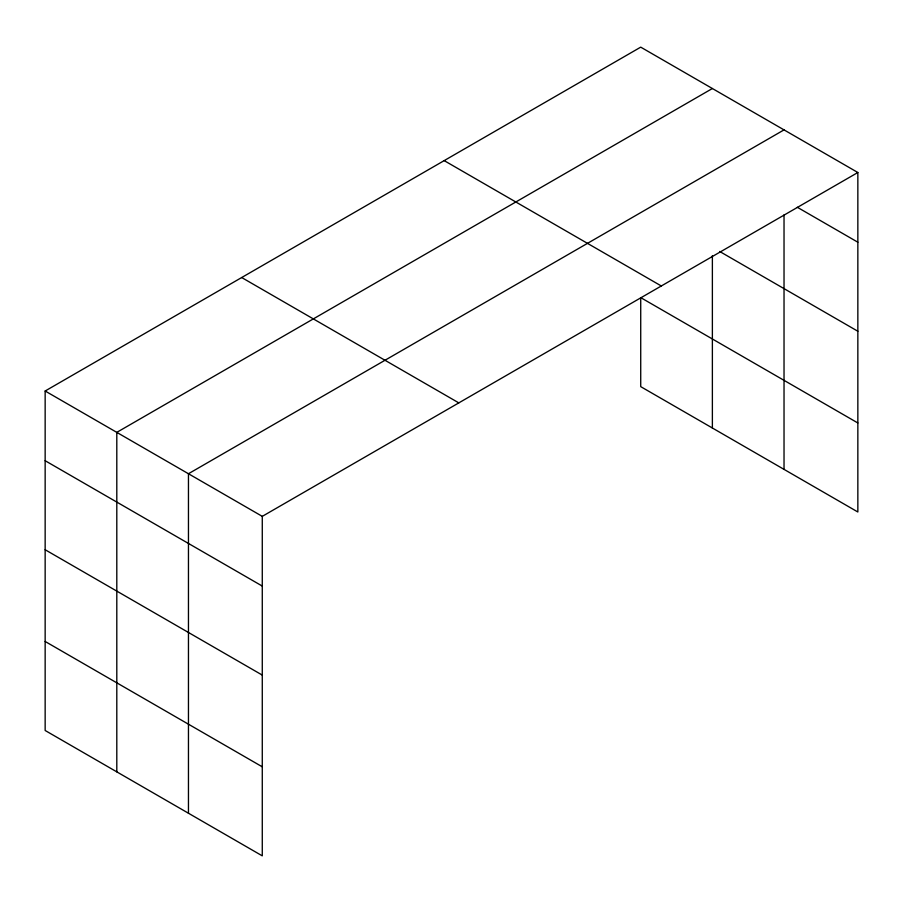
<?xml version="1.0" encoding="UTF-8"?>
<svg xmlns="http://www.w3.org/2000/svg" width="903" height="903" viewBox="0 0 903 903"><rect width="100%" height="100%" fill="white"/><g stroke="black" fill="none" stroke-linecap="round" stroke-linejoin="round"><path stroke-width="1.35" d="M857.85 172.507L640.724 47.148L45.15 391.01L45.15 730.493L262.276 855.852L262.276 516.358L857.85 172.507L857.85 511.99L640.724 386.642L640.724 297.618L857.85 422.965M712.377 88.517L116.803 432.368L116.803 771.862M784.03 129.885L188.456 473.736L188.456 813.231M797.338 207.284L857.85 242.218M719.668 251.463L857.85 331.243M444.186 160.621L661.312 285.98M241.688 277.537L458.814 402.885M45.15 391.01L262.276 516.358M45.15 460.711L262.276 586.07M45.15 549.735L262.276 675.094M45.15 641.469L262.276 766.816M784.03 214.891L784.03 469.379M712.377 255.594L712.377 428.011"/></g></svg>
